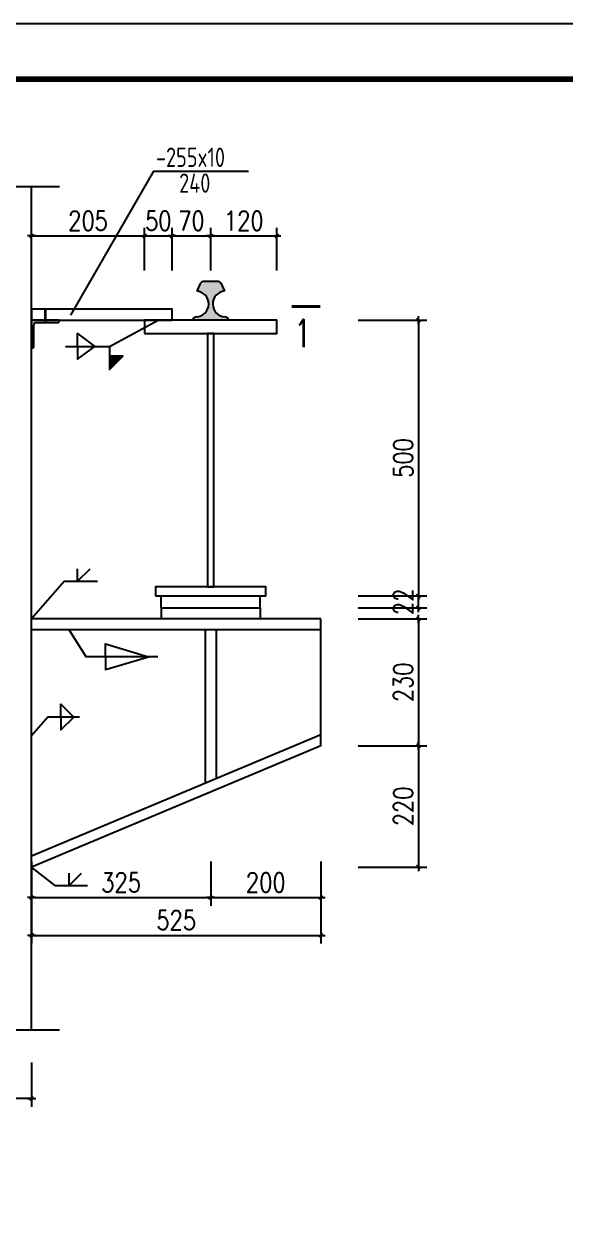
# Model space of a CAD drawing. Extents: x 69728788 to 150163257, y 20675998 to 43663798.
# Drawn here: x 75090266 to 75100083, y 20739602 to 20761368 of the extents above; entities that cross this region are included whole.
import ezdxf
from ezdxf.enums import TextEntityAlignment as Align

# ---------------------------------------------------------------- set-up
doc = ezdxf.new("R2010")
doc.units = 0
doc.header["$LTSCALE"] = 1000
doc.header["$MEASUREMENT"] = 0
doc.layers.get('0').update_dxf_attribs({"linetype": 'CONTINUOUS'})
doc.layers.get('DEFPOINTS').update_dxf_attribs({"linetype": 'CONTINUOUS'})
for name, color, linetype in [('1-TO', 3, 'CONTINUOUS'), ('AD', 3, 'CONTINUOUS'), ('AXIS', 3, 'CONTINUOUS'), ('PUB_DIM', 3, 'CONTINUOUS'), ('PUB_TEXT', 7, 'CONTINUOUS'), ('PUB_TITLE', 4, 'CONTINUOUS'), ('S', 2, 'CONTINUOUS')]:
    doc.layers.add(name, color=color, linetype=linetype)
doc.styles.add('DIM_FONT', font='SIMPLEX.shx', dxfattribs={"width": 0.8})
doc.styles.add('TSSD_Rein', font='atssdeng.shx', dxfattribs={"width": 0.7, "bigfont": 'atssdchn.shx'})
doc.dimstyles.new('AXIS-BZ-JD', dxfattribs={"dimtxt": 350, "dimasz": 0.5, "dimexe": 150, "dimexo": 100, "dimgap": 100, "dimtad": 1, "dimdec": 0, "dimlfac": 0.1, "dimzin": 0, "dimdsep": 46, "dimtxsty": 'DIM_FONT', "dimblk1": '_DIMX', "dimblk2": '_DIMX', "dimsah": 1, "dimcen": 0.09, "dimclrt": 3, "dimadec": 0, "dimazin": 0, "dimtfac": 1, "dimtdec": 0, "dimtix": 1, "dimtmove": 2, "dimatfit": 3, "dimldrblk": '_DIMX', "dimfxl": 1, "dimtolj": 1, "dimtzin": 0, "dimarcsym": 0})

# ---------------------------------------------------------------- blocks, each defined once
blk = doc.blocks.new('_DIMX')
blk.add_line((-150, 0), (150, 0))
at = {"const_width": 50}
blk.add_lwpolyline([(-70, -70), (70, 70)], dxfattribs=at)
blk = doc.blocks.new('*D7907')
at = {"layer": 'AXIS', "color": 0, "lineweight": -2}
for p, q in [((75096328.47636892, 20748276.40720481), (75097572.81089725, 20748276.40720481)), ((75097422.81089725, 20748275.90720481), (75097422.81089725, 20746076.90720481)), ((75096328.47636892, 20746076.40720481), (75097572.81089725, 20746076.40720481))]:
    blk.add_line(p, q, dxfattribs=at)
at = {"layer": 'DEFPOINTS', "color": 0}
for p in [(75096228.47636892, 20748276.40720481), (75096228.47636892, 20746076.40720481), (75097422.81089725, 20746076.40720481)]:
    blk.add_point(p, dxfattribs=at)
at = {"layer": 'AXIS', "color": 0, "lineweight": -2, "xscale": 0.5, "yscale": 0.5, "zscale": 0.5}
for p, rotation in [((75097422.81089725, 20748276.40720481), 90), ((75097422.81089725, 20746076.40720481), 270)]:
    blk.add_blockref('_DIMX', p, dxfattribs=dict(at, rotation=rotation))
at = {"layer": 'AXIS', "color": 3, "insert": (75097147.81089725, 20747176.40720482), "char_height": 350, "attachment_point": 5, "rotation": 90, "style": 'DIM_FONT'}
blk.add_mtext('\\A1;220', dxfattribs=at)
blk = doc.blocks.new('*D7908')
at = {"layer": 'AXIS', "color": 0, "lineweight": -2}
for p, q in [((75096328.47636892, 20750576.40720481), (75097572.81089725, 20750576.40720481)), ((75097422.81089725, 20750575.90720481), (75097422.81089725, 20748276.90720481)), ((75096328.47636892, 20748276.40720481), (75097572.81089725, 20748276.40720481))]:
    blk.add_line(p, q, dxfattribs=at)
at = {"layer": 'DEFPOINTS', "color": 0}
for p in [(75096228.47636892, 20750576.40720481), (75096228.47636892, 20748276.40720481), (75097422.81089725, 20748276.40720481)]:
    blk.add_point(p, dxfattribs=at)
at = {"layer": 'AXIS', "color": 0, "lineweight": -2, "xscale": 0.5, "yscale": 0.5, "zscale": 0.5}
for p, rotation in [((75097422.81089725, 20750576.40720481), 90), ((75097422.81089725, 20748276.40720481), 270)]:
    blk.add_blockref('_DIMX', p, dxfattribs=dict(at, rotation=rotation))
at = {"layer": 'AXIS', "color": 3, "insert": (75097147.81089725, 20749426.40720482), "char_height": 350, "attachment_point": 5, "rotation": 90, "style": 'DIM_FONT'}
blk.add_mtext('\\A1;230', dxfattribs=at)
blk = doc.blocks.new('*D7909')
at = {"layer": 'AXIS', "color": 0, "lineweight": -2}
for p, q in [((75096328.47636892, 20755996.40720481), (75097572.81089725, 20755996.40720481)), ((75097422.81089725, 20755995.90720481), (75097422.81089725, 20750996.90720481)), ((75096328.47636892, 20750996.40720481), (75097572.81089725, 20750996.40720481))]:
    blk.add_line(p, q, dxfattribs=at)
at = {"layer": 'DEFPOINTS', "color": 0}
for p in [(75096228.47636892, 20755996.40720481), (75096228.47636892, 20750996.40720481), (75097422.81089725, 20750996.40720481)]:
    blk.add_point(p, dxfattribs=at)
at = {"layer": 'AXIS', "color": 0, "lineweight": -2, "xscale": 0.5, "yscale": 0.5, "zscale": 0.5}
for p, rotation in [((75097422.81089725, 20755996.40720481), 90), ((75097422.81089725, 20750996.40720481), 270)]:
    blk.add_blockref('_DIMX', p, dxfattribs=dict(at, rotation=rotation))
at = {"layer": 'AXIS', "color": 3, "insert": (75097147.81089725, 20753496.40720482), "char_height": 350, "attachment_point": 5, "rotation": 90, "style": 'DIM_FONT'}
blk.add_mtext('\\A1;500', dxfattribs=at)
blk = doc.blocks.new('*D7910')
at = {"layer": 'AXIS', "color": 0, "lineweight": -2}
for p, q in [((75090403.6313813, 20745603.2973044), (75090403.6313813, 20744687.09357543)), ((75095653.6313813, 20745603.2973044), (75095653.6313813, 20744687.09357543)), ((75090404.1313813, 20744837.09357543), (75095653.1313813, 20744837.09357543))]:
    blk.add_line(p, q, dxfattribs=at)
at = {"layer": 'DEFPOINTS', "color": 0}
for p in [(75090403.6313813, 20745703.2973044), (75095653.6313813, 20745703.2973044), (75095653.6313813, 20744837.09357543)]:
    blk.add_point(p, dxfattribs=at)
at = {"layer": 'AXIS', "color": 0, "lineweight": -2, "xscale": 0.5, "yscale": 0.5, "zscale": 0.5, "rotation": 180}
blk.add_blockref('_DIMX', (75090403.6313813, 20744837.09357543), dxfattribs=at)
at = {"layer": 'AXIS', "color": 0, "lineweight": -2, "xscale": 0.5, "yscale": 0.5, "zscale": 0.5}
blk.add_blockref('_DIMX', (75095653.6313813, 20744837.09357543), dxfattribs=at)
at = {"layer": 'AXIS', "color": 3, "insert": (75093028.6313813, 20745112.09357543), "char_height": 350, "attachment_point": 5, "style": 'DIM_FONT'}
blk.add_mtext('\\A1;525', dxfattribs=at)
blk = doc.blocks.new('*D7911')
at = {"layer": 'AXIS', "color": 0, "lineweight": -2}
for p, q in [((75093653.6313813, 20746176.40720481), (75093653.6313813, 20745372.53868433)), ((75095653.6313813, 20746176.40720481), (75095653.6313813, 20745372.53868433)), ((75093654.1313813, 20745522.53868433), (75095653.1313813, 20745522.53868433))]:
    blk.add_line(p, q, dxfattribs=at)
at = {"layer": 'DEFPOINTS', "color": 0}
for p in [(75093653.6313813, 20746276.40720481), (75095653.6313813, 20746276.40720481), (75095653.6313813, 20745522.53868433)]:
    blk.add_point(p, dxfattribs=at)
at = {"layer": 'AXIS', "color": 0, "lineweight": -2, "xscale": 0.5, "yscale": 0.5, "zscale": 0.5, "rotation": 180}
blk.add_blockref('_DIMX', (75093653.6313813, 20745522.53868433), dxfattribs=at)
at = {"layer": 'AXIS', "color": 0, "lineweight": -2, "xscale": 0.5, "yscale": 0.5, "zscale": 0.5}
blk.add_blockref('_DIMX', (75095653.6313813, 20745522.53868433), dxfattribs=at)
at = {"layer": 'AXIS', "color": 3, "insert": (75094653.6313813, 20745797.53868433), "char_height": 350, "attachment_point": 5, "style": 'DIM_FONT'}
blk.add_mtext('\\A1;200', dxfattribs=at)
blk = doc.blocks.new('*D7912')
at = {"layer": 'AXIS', "color": 0, "lineweight": -2}
for p, q in [((75090403.6313813, 20746176.40720481), (75090403.6313813, 20745372.53868433)), ((75093653.6313813, 20746176.40720481), (75093653.6313813, 20745372.53868433)), ((75090404.1313813, 20745522.53868433), (75093653.1313813, 20745522.53868433))]:
    blk.add_line(p, q, dxfattribs=at)
at = {"layer": 'DEFPOINTS', "color": 0}
for p in [(75090403.6313813, 20746276.40720481), (75093653.6313813, 20746276.40720481), (75093653.6313813, 20745522.53868433)]:
    blk.add_point(p, dxfattribs=at)
at = {"layer": 'AXIS', "color": 0, "lineweight": -2, "xscale": 0.5, "yscale": 0.5, "zscale": 0.5, "rotation": 180}
blk.add_blockref('_DIMX', (75090403.6313813, 20745522.53868433), dxfattribs=at)
at = {"layer": 'AXIS', "color": 0, "lineweight": -2, "xscale": 0.5, "yscale": 0.5, "zscale": 0.5}
blk.add_blockref('_DIMX', (75093653.6313813, 20745522.53868433), dxfattribs=at)
at = {"layer": 'AXIS', "color": 3, "insert": (75092028.6313813, 20745797.53868433), "char_height": 350, "attachment_point": 5, "style": 'DIM_FONT'}
blk.add_mtext('\\A1;325', dxfattribs=at)
blk = doc.blocks.new('*D7913')
at = {"layer": 'AXIS', "color": 0, "lineweight": -2}
for p, q in [((75093653.6313813, 20756894.27095244), (75093653.6313813, 20757673.69375566)), ((75094853.6313813, 20756894.27095244), (75094853.6313813, 20757673.69375566)), ((75093654.1313813, 20757523.69375566), (75094853.1313813, 20757523.69375566))]:
    blk.add_line(p, q, dxfattribs=at)
at = {"layer": 'DEFPOINTS', "color": 0}
for p in [(75094853.6313813, 20757523.69375566), (75093653.6313813, 20756794.27095244), (75094853.6313813, 20756794.27095244)]:
    blk.add_point(p, dxfattribs=at)
at = {"layer": 'AXIS', "color": 0, "lineweight": -2, "xscale": 0.5, "yscale": 0.5, "zscale": 0.5, "rotation": 180}
blk.add_blockref('_DIMX', (75093653.6313813, 20757523.69375566), dxfattribs=at)
at = {"layer": 'AXIS', "color": 0, "lineweight": -2, "xscale": 0.5, "yscale": 0.5, "zscale": 0.5}
blk.add_blockref('_DIMX', (75094853.6313813, 20757523.69375566), dxfattribs=at)
at = {"layer": 'AXIS', "color": 3, "insert": (75094253.6313813, 20757798.69375566), "char_height": 350, "attachment_point": 5, "style": 'DIM_FONT'}
blk.add_mtext('\\A1;120', dxfattribs=at)
blk = doc.blocks.new('*D7914')
at = {"layer": 'AXIS', "color": 0, "lineweight": -2}
for p, q in [((75092953.6313813, 20756894.27095244), (75092953.6313813, 20757673.69375566)), ((75093653.6313813, 20756894.27095244), (75093653.6313813, 20757673.69375566)), ((75092954.1313813, 20757523.69375566), (75093653.1313813, 20757523.69375566))]:
    blk.add_line(p, q, dxfattribs=at)
at = {"layer": 'DEFPOINTS', "color": 0}
for p in [(75093653.6313813, 20757523.69375566), (75092953.6313813, 20756794.27095244), (75093653.6313813, 20756794.27095244)]:
    blk.add_point(p, dxfattribs=at)
at = {"layer": 'AXIS', "color": 0, "lineweight": -2, "xscale": 0.5, "yscale": 0.5, "zscale": 0.5, "rotation": 180}
blk.add_blockref('_DIMX', (75092953.6313813, 20757523.69375566), dxfattribs=at)
at = {"layer": 'AXIS', "color": 0, "lineweight": -2, "xscale": 0.5, "yscale": 0.5, "zscale": 0.5}
blk.add_blockref('_DIMX', (75093653.6313813, 20757523.69375566), dxfattribs=at)
at = {"layer": 'AXIS', "color": 3, "insert": (75093303.6313813, 20757798.69375566), "char_height": 350, "attachment_point": 5, "style": 'DIM_FONT'}
blk.add_mtext('\\A1;70', dxfattribs=at)
blk = doc.blocks.new('*D7915')
at = {"layer": 'AXIS', "color": 0, "lineweight": -2}
for p, q in [((75092453.6313813, 20756894.27095244), (75092453.6313813, 20757673.69375566)), ((75092953.6313813, 20756894.27095244), (75092953.6313813, 20757673.69375566)), ((75092453.1313813, 20757523.69375566), (75092452.6313813, 20757523.69375566)), ((75092453.6313813, 20757523.69375566), (75092953.6313813, 20757523.69375566)), ((75092954.1313813, 20757523.69375566), (75092954.6313813, 20757523.69375566))]:
    blk.add_line(p, q, dxfattribs=at)
at = {"layer": 'DEFPOINTS', "color": 0}
for p in [(75092953.6313813, 20757523.69375566), (75092453.6313813, 20756794.27095244), (75092953.6313813, 20756794.27095244)]:
    blk.add_point(p, dxfattribs=at)
at = {"layer": 'AXIS', "color": 0, "lineweight": -2, "xscale": 0.5, "yscale": 0.5, "zscale": 0.5}
blk.add_blockref('_DIMX', (75092453.6313813, 20757523.69375566), dxfattribs=at)
at = {"layer": 'AXIS', "color": 0, "lineweight": -2, "xscale": 0.5, "yscale": 0.5, "zscale": 0.5, "rotation": 180}
blk.add_blockref('_DIMX', (75092953.6313813, 20757523.69375566), dxfattribs=at)
at = {"layer": 'AXIS', "color": 3, "insert": (75092703.6313813, 20757798.69375566), "char_height": 350, "attachment_point": 5, "style": 'DIM_FONT'}
blk.add_mtext('\\A1;50', dxfattribs=at)
blk = doc.blocks.new('*D7916')
at = {"layer": 'AXIS', "color": 0, "lineweight": -2}
for p, q in [((75090403.6313813, 20756894.27095244), (75090403.6313813, 20757673.69375566)), ((75092453.6313813, 20756894.27095244), (75092453.6313813, 20757673.69375566)), ((75090404.1313813, 20757523.69375566), (75092453.1313813, 20757523.69375566))]:
    blk.add_line(p, q, dxfattribs=at)
at = {"layer": 'DEFPOINTS', "color": 0}
for p in [(75092453.6313813, 20757523.69375566), (75090403.6313813, 20756794.27095244), (75092453.6313813, 20756794.27095244)]:
    blk.add_point(p, dxfattribs=at)
at = {"layer": 'AXIS', "color": 0, "lineweight": -2, "xscale": 0.5, "yscale": 0.5, "zscale": 0.5, "rotation": 180}
blk.add_blockref('_DIMX', (75090403.6313813, 20757523.69375566), dxfattribs=at)
at = {"layer": 'AXIS', "color": 0, "lineweight": -2, "xscale": 0.5, "yscale": 0.5, "zscale": 0.5}
blk.add_blockref('_DIMX', (75092453.6313813, 20757523.69375566), dxfattribs=at)
at = {"layer": 'AXIS', "color": 3, "insert": (75091428.6313813, 20757798.69375566), "char_height": 350, "attachment_point": 5, "style": 'DIM_FONT'}
blk.add_mtext('\\A1;205', dxfattribs=at)
blk = doc.blocks.new('*D7917')
at = {"layer": 'AXIS', "color": 0, "lineweight": -2}
for p, q in [((75096328.47636892, 20750996.40720481), (75097572.81089725, 20750996.40720481)), ((75097422.81089725, 20750996.90720481), (75097422.81089725, 20750997.40720481)), ((75097422.81089725, 20750776.40720481), (75097422.81089725, 20750996.40720481)), ((75096328.47636892, 20750776.40720481), (75097572.81089725, 20750776.40720481)), ((75097422.81089725, 20750775.90720481), (75097422.81089725, 20750775.40720481))]:
    blk.add_line(p, q, dxfattribs=at)
at = {"layer": 'DEFPOINTS', "color": 0}
for p in [(75096228.47636892, 20750996.40720481), (75097422.81089725, 20750996.40720481), (75096228.47636892, 20750776.40720481)]:
    blk.add_point(p, dxfattribs=at)
at = {"layer": 'AXIS', "color": 0, "lineweight": -2, "xscale": 0.5, "yscale": 0.5, "zscale": 0.5}
for p, rotation in [((75097422.81089725, 20750996.40720481), 270), ((75097422.81089725, 20750776.40720481), 90)]:
    blk.add_blockref('_DIMX', p, dxfattribs=dict(at, rotation=rotation))
at = {"layer": 'AXIS', "color": 3, "insert": (75097147.81089725, 20750886.40720482), "char_height": 350, "attachment_point": 5, "rotation": 90, "style": 'DIM_FONT'}
blk.add_mtext('\\A1;22', dxfattribs=at)
blk = doc.blocks.new('*D7919')
at = {"layer": 'AXIS', "color": 0, "lineweight": -2}
for p, q in [((75086403.6313813, 20742532.16989535), (75086403.6313813, 20741728.30137487)), ((75090403.6313813, 20742532.16989535), (75090403.6313813, 20741728.30137487)), ((75090403.1313813, 20741878.30137487), (75086404.1313813, 20741878.30137487))]:
    blk.add_line(p, q, dxfattribs=at)
at = {"layer": 'DEFPOINTS', "color": 0}
for p in [(75086403.6313813, 20742632.16989535), (75090403.6313813, 20742632.16989535), (75086403.6313813, 20741878.30137487)]:
    blk.add_point(p, dxfattribs=at)
at = {"layer": 'AXIS', "color": 0, "lineweight": -2, "xscale": 0.5, "yscale": 0.5, "zscale": 0.5, "rotation": 180}
blk.add_blockref('_DIMX', (75086403.6313813, 20741878.30137487), dxfattribs=at)
at = {"layer": 'AXIS', "color": 0, "lineweight": -2, "xscale": 0.5, "yscale": 0.5, "zscale": 0.5}
blk.add_blockref('_DIMX', (75090403.6313813, 20741878.30137487), dxfattribs=at)
at = {"layer": 'AXIS', "color": 3, "insert": (75088403.6313813, 20742153.30137487), "char_height": 350, "attachment_point": 5, "style": 'DIM_FONT'}
blk.add_mtext('\\A1;400', dxfattribs=at)

msp = doc.modelspace()

# ---------------------------------------------------------------- hatches: boundary and pattern name
at = {"layer": 'AD'}
h = msp.add_hatch(color=256, dxfattribs=at)
edge = h.paths.add_edge_path()
edge.add_ellipse((75093925.50552225, 20756289.97909964), major_axis=(166.4569221049125, 166.4569221049125), ratio=0.9999999999968987, start_angle=49.910871716136114, end_angle=223.6353504180226, ccw=False)
edge.add_line((75093905.35339311, 20756524.52057897), (75093844.09847917, 20756662.00427358))
edge.add_ellipse((75093790.79933073, 20756638.2572048), major_axis=(-41.25968068195007, 41.25968068195007), ratio=0.9999999999981506, start_angle=249.0150334845456, end_angle=315.0000000006329)
edge.add_line((75093790.79933073, 20756696.60720481), (75093653.6313813, 20756696.60720481))
edge.add_line((75093653.6313813, 20756696.60720481), (75093516.46343188, 20756696.60720481))
edge.add_ellipse((75093516.46343188, 20756638.25720481), major_axis=(-41.25968068086726, 41.25968068086726), ratio=0.9999999999969644, start_angle=-44.99999999985835, end_angle=20.98496651648669)
edge.add_line((75093463.16428344, 20756662.00427358), (75093401.9093695, 20756524.52057897))
edge.add_ellipse((75093381.75724034, 20756289.97909964), major_axis=(166.4569221052644, 166.4569221052644), ratio=0.9999999999960867, start_angle=226.3646495816379, end_angle=400.08912828370217, ccw=False)
edge.add_ellipse((75093391.0563813, 20755996.40720481), major_axis=(41.25968068180472, 41.25968068180471), ratio=0.999999999997602, start_angle=48.62857241695774, end_angle=134.999999999817)
edge.add_line((75093332.7063813, 20755996.40720481), (75093974.55638131, 20755996.40720481))
edge.add_ellipse((75093916.2063813, 20755996.4072048), major_axis=(-41.25968068254841, 41.25968068254841), ratio=0.9999999999983267, start_angle=225.0000000008481, end_angle=311.3714275858732)
h = msp.add_hatch(color=256, dxfattribs=at)
edge = h.paths.add_edge_path()
edge.add_ellipse((75093925.50552225, 20756289.97909964), major_axis=(-166.4569221047524, 166.4569221047524), ratio=0.9999999999986043, start_angle=-40.089128283990874, end_angle=133.6353504178933, ccw=False)
edge.add_line((75093905.35339311, 20756524.52057897), (75093844.09847917, 20756662.00427358))
edge.add_ellipse((75093790.79933073, 20756638.2572048), major_axis=(41.25968068189817, 41.25968068189816), ratio=0.9999999999986611, start_angle=339.015033484531, end_angle=405.0000000007242)
edge.add_line((75093790.79933073, 20756696.60720481), (75093653.6313813, 20756696.60720481))
edge.add_line((75093653.6313813, 20756696.60720481), (75093516.46343188, 20756696.60720481))
edge.add_ellipse((75093516.46343188, 20756638.25720481), major_axis=(41.25968068089574, 41.25968068089572), ratio=0.9999999999978806, start_angle=45.00000000028934, end_angle=110.9849665163879)
edge.add_line((75093463.16428344, 20756662.00427358), (75093401.9093695, 20756524.52057897))
edge.add_ellipse((75093381.75724034, 20756289.97909964), major_axis=(-166.4569221049668, 166.4569221049667), ratio=0.9999999999994001, start_angle=136.3646495815088, end_angle=310.0891282835724, ccw=False)
edge.add_ellipse((75093391.0563813, 20755996.40720481), major_axis=(41.25968068182713, 41.25968068182713), ratio=0.9999999999984494, start_angle=48.62857241693366, end_angle=134.9999999998413)
edge.add_line((75093332.7063813, 20755996.40720481), (75093974.55638131, 20755996.40720481))
edge.add_ellipse((75093916.2063813, 20755996.4072048), major_axis=(41.25968068248188, 41.25968068248188), ratio=0.9999999999994215, start_angle=315.0000000007836, end_angle=401.3714275859372)
at = {"layer": 'PUB_TEXT'}
msp.add_hatch(color=256, dxfattribs=at).paths.add_polyline_path([(75091815.49820277, 20755342.60031393), (75091815.49820277, 20755100.20683159), (75092057.8916851, 20755342.60031393)])
msp.add_hatch(color=256, dxfattribs=at).paths.add_polyline_path([(75091815.49820277, 20755342.60031393), (75091815.49820277, 20755100.20683159), (75092057.8916851, 20755342.60031393)])

# ---------------------------------------------------------------- linework, layer by layer
at = {"layer": '1-TO'}
for p, q in [((75090403.6313813, 20743124.42151789), (75090403.6313813, 20758422.85688255)), ((75092757.72478166, 20750776.40720481), (75092757.72478166, 20750996.40720481)), ((75094549.53798093, 20750776.40720481), (75094549.53798093, 20750996.40720481)), ((75092757.72478166, 20750776.40720481), (75094549.53798093, 20750776.40720481)), ((75095653.6313813, 20750576.40720481), (75090403.6313813, 20750576.40720481)), ((75095653.6313813, 20748276.40720481), (75095653.6313813, 20750576.40720481)), ((75095653.6313813, 20750376.40720481), (75090403.6313813, 20750376.40720481)), ((75093553.6313813, 20750376.40720481), (75093553.6313813, 20747596.4072048)), ((75093753.6313813, 20750376.40720481), (75093753.6313813, 20747680.21672862)), ((75095653.6313813, 20748476.40720481), (75090403.6313813, 20746276.40720481)), ((75095653.6313813, 20748276.40720481), (75090403.6313813, 20746076.40720481))]:
    msp.add_line(p, q, dxfattribs=at)
for points in [[(75090403.6313813, 20755996.40720481), (75092953.6313813, 20755996.40720481), (75092953.6313813, 20756196.40720481), (75090403.6313813, 20756196.40720481)], [(75090403.6313813, 20755996.40720481), (75092953.6313813, 20755996.40720481), (75092953.6313813, 20756196.40720481), (75090403.6313813, 20756196.40720481)], [(75092453.6313813, 20755756.40720481), (75094853.6313813, 20755756.40720481), (75094853.6313813, 20755996.40720481), (75092453.6313813, 20755996.40720481)], [(75092453.6313813, 20755756.40720481), (75094853.6313813, 20755756.40720481), (75094853.6313813, 20755996.40720481), (75092453.6313813, 20755996.40720481)], [(75093713.6313813, 20751156.40720481), (75093713.6313813, 20755756.40720481), (75093593.6313813, 20755756.40720481), (75093593.6313813, 20751156.40720481)], [(75093713.6313813, 20751156.40720481), (75093713.6313813, 20755756.40720481), (75093593.6313813, 20755756.40720481), (75093593.6313813, 20751156.40720481)], [(75092653.6313813, 20750996.40720481), (75094653.6313813, 20750996.40720481), (75094653.6313813, 20751156.40720481), (75092653.6313813, 20751156.40720481)], [(75092653.6313813, 20750996.40720481), (75094653.6313813, 20750996.40720481), (75094653.6313813, 20751156.40720481), (75092653.6313813, 20751156.40720481)]]:
    msp.add_lwpolyline(points, close=True, dxfattribs=at)
at = {"layer": 'AD'}
for p, q in [((75093463.16428344, 20756662.00427358), (75093401.9093695, 20756524.52057897)), ((75093790.79933073, 20756696.60720481), (75093516.46343188, 20756696.60720481)), ((75093844.09847917, 20756662.00427358), (75093905.35339311, 20756524.52057897)), ((75093974.5563813, 20755996.40720481), (75093332.7063813, 20755996.40720481))]:
    msp.add_line(p, q, dxfattribs=at)
for points in [[(75085841.36701828, 20758422.85688255), (75088551.96212281, 20758422.85688255), (75088551.96212281, 20758668.10166658), (75087487.316078, 20758231.00529351), (75087487.316078, 20758422.85688255), (75090913.3745236, 20758422.85688255)], [(75085841.36701828, 20758422.85688255), (75088551.96212281, 20758422.85688255), (75088551.96212281, 20758668.10166658), (75087487.316078, 20758231.00529351), (75087487.316078, 20758422.85688255), (75090913.3745236, 20758422.85688255)], [(75085841.36701828, 20743124.42151789), (75088413.2822731, 20743124.42151789), (75088413.2822731, 20742879.17673386), (75088598.6362283, 20743316.27310692), (75088598.6362283, 20743124.42151789), (75090913.3745236, 20743124.42151789)], [(75085841.36701828, 20743124.42151789), (75088413.2822731, 20743124.42151789), (75088413.2822731, 20742879.17673386), (75088598.6362283, 20743316.27310692), (75088598.6362283, 20743124.42151789), (75090913.3745236, 20743124.42151789)]]:
    msp.add_lwpolyline(points, dxfattribs=at)
for centre, radius, start, end in [((75093516.46343188, 20756638.2572048), 58.35000000000122, 90, 155.9849666427284), ((75093790.79933073, 20756638.2572048), 58.35000000000122, 24.01503335727157, 90), ((75093381.75724034, 20756289.97909964), 235.4056367916692, 272.2639430083892, 85.0891280720911), ((75093925.50552225, 20756289.97909964), 235.4056367916692, 94.91087192790891, 267.736056989942), ((75093391.0563813, 20755996.40720481), 58.35000000000122, 90, 180), ((75093916.2063813, 20755996.40720481), 58.35000000000122, 0, 90)]:
    msp.add_arc(centre, radius, start, end, dxfattribs=at)
at = {"layer": 'AXIS'}
for p, q in [((75092757.72478166, 20750776.40720481), (75092757.72478166, 20750576.40720481)), ((75094549.53798093, 20750776.40720481), (75094549.53798093, 20750576.40720481))]:
    msp.add_line(p, q, dxfattribs=at)
at = {"layer": 'AXIS', "const_width": 50}
msp.add_lwpolyline([(75090654.70256938, 20755956.40720481), (75090654.70256938, 20756196.40720481)], dxfattribs=at)
msp.add_lwpolyline([(75090654.70256938, 20755956.40720481), (75090654.70256938, 20756196.40720481)], dxfattribs=at)
at = {"layer": 'PUB_DIM', "const_width": 50}
msp.add_lwpolyline([(75095125.16119777, 20756244.90331037), (75095640.76348576, 20756244.90331037)], dxfattribs=at)
msp.add_lwpolyline([(75095125.16119777, 20756244.90331037), (75095640.76348576, 20756244.90331037)], dxfattribs=at)
at = {"layer": 'PUB_TEXT'}
for points in [[(75091116.11765131, 20756087.20013718), (75092621.83796872, 20758701.91148253), (75094340.93768983, 20758701.91148253)], [(75091021.55560586, 20755520.22627435), (75091815.49820277, 20755520.22627435), (75092703.6313813, 20755996.40720481)], [(75091021.55560586, 20755520.22627435), (75091815.49820277, 20755520.22627435), (75092703.6313813, 20755996.40720481)], [(75091237.14807998, 20755520.22627435), (75091237.14807998, 20755752.88828677), (75091554.48606755, 20755520.22627435)], [(75091237.14807998, 20755520.22627435), (75091237.14807998, 20755287.56426193), (75091554.48606755, 20755520.22627435)], [(75091237.14807998, 20755520.22627435), (75091237.14807998, 20755287.56426193), (75091554.48606755, 20755520.22627435)], [(75091815.49820277, 20755520.22627435), (75091815.49820277, 20755100.20683159), (75092057.8916851, 20755342.60031393), (75091815.49820277, 20755342.60031393)], [(75091815.49820277, 20755520.22627435), (75091815.49820277, 20755100.20683159), (75092057.8916851, 20755342.60031393), (75091815.49820277, 20755342.60031393)], [(75091233.15143114, 20751485.63004323), (75091233.15143114, 20751252.96803081), (75091468.38495067, 20751485.63004323)], [(75091233.15143114, 20751485.63004323), (75091233.15143114, 20751252.96803081), (75091468.38495067, 20751485.63004323)], [(75091596.92956695, 20751252.96803081), (75090995.05098224, 20751252.96803081), (75090403.6313813, 20750576.40720481)], [(75091596.92956695, 20751252.96803081), (75090995.05098224, 20751252.96803081), (75090403.6313813, 20750576.40720481)], [(75092522.95149371, 20749890.87045047), (75091393.29832694, 20749890.87045047), (75091083.05251856, 20750376.40720481)], [(75092696.16136806, 20749890.87045047), (75091393.29832694, 20749890.87045047), (75091083.05251856, 20750376.40720481)], [(75091746.04070036, 20749890.87045047), (75091746.04070036, 20750123.53246289), (75092522.95149371, 20749890.87045047)], [(75091746.04070036, 20749890.87045047), (75091746.04070036, 20750123.53246289), (75092522.95149371, 20749890.87045047)], [(75091746.04070036, 20749890.87045047), (75091746.04070036, 20749658.20843805), (75092522.95149371, 20749890.87045047)], [(75091746.04070036, 20749890.87045047), (75091746.04070036, 20749658.20843805), (75092522.95149371, 20749890.87045047)], [(75090937.44163068, 20748796.30002873), (75090937.44163068, 20749028.96204115), (75091170.1036431, 20748796.30002873)], [(75090937.44163068, 20748796.30002873), (75090937.44163068, 20749028.96204115), (75091170.1036431, 20748796.30002873)], [(75091275.23492736, 20748796.30002873), (75090699.34118177, 20748796.30002873), (75090403.6313813, 20748458.01961573)], [(75091275.23492736, 20748796.30002873), (75090699.34118177, 20748796.30002873), (75090403.6313813, 20748458.01961573)], [(75090937.44163068, 20748796.30002873), (75090937.44163068, 20748563.63801631), (75091170.1036431, 20748796.30002873)], [(75090937.44163068, 20748796.30002873), (75090937.44163068, 20748563.63801631), (75091170.1036431, 20748796.30002873)], [(75091416.23602276, 20745733.21663519), (75090840.34227717, 20745733.21663519), (75090403.6313813, 20746076.40720481)], [(75091416.23602276, 20745733.21663519), (75090840.34227717, 20745733.21663519), (75090403.6313813, 20746076.40720481)], [(75091416.23602276, 20745733.21663519), (75090840.34227717, 20745733.21663519), (75090403.6313813, 20746076.40720481)], [(75091416.23602276, 20745733.21663519), (75090840.34227717, 20745733.21663519), (75090403.6313813, 20746076.40720481)], [(75091078.44272608, 20745965.87864761), (75091078.44272608, 20745733.21663519), (75091311.1047385, 20745965.87864761)], [(75091078.44272608, 20745965.87864761), (75091078.44272608, 20745733.21663519), (75091311.1047385, 20745965.87864761)], [(75091078.44272608, 20745965.87864761), (75091078.44272608, 20745733.21663519), (75091311.1047385, 20745965.87864761)], [(75091078.44272608, 20745965.87864761), (75091078.44272608, 20745733.21663519), (75091311.1047385, 20745965.87864761)]]:
    msp.add_lwpolyline(points, dxfattribs=at)
at = {"layer": 'PUB_TITLE'}
msp.add_lwpolyline([(75041785.97378083, 20719368.35862109), (75130985.97378083, 20719368.35862109), (75130985.97378083, 20761368.35862109), (75041785.97378083, 20761368.35862109)], close=True, dxfattribs=at)
at = {"layer": 'PUB_TITLE', "const_width": 100}
msp.add_lwpolyline([(75044285.97378083, 20720368.35862109), (75129985.97378083, 20720368.35862109), (75129985.97378083, 20760368.35862109), (75044285.97378083, 20760368.35862109)], close=True, dxfattribs=at)
at = {"layer": 'S'}
msp.add_lwpolyline([(75090403.6313813, 20755996.40720481), (75090403.6313813, 20755496.40720481), (75090430.29804797, 20755496.40720481, 0.4142135623730951), (75090443.6313813, 20755509.74053814), (75090443.6313813, 20755901.40720481, -0.4142135623730951), (75090498.6313813, 20755956.40720481), (75090890.29804797, 20755956.40720481, 0.4142135623730951), (75090903.6313813, 20755969.74053814), (75090903.6313813, 20755996.40720481)], format="xyb", close=True, dxfattribs=at)
msp.add_lwpolyline([(75090403.6313813, 20755996.40720481), (75090403.6313813, 20755496.40720481), (75090430.29804797, 20755496.40720481, 0.4142135623730951), (75090443.6313813, 20755509.74053814), (75090443.6313813, 20755901.40720481, -0.4142135623730951), (75090498.6313813, 20755956.40720481), (75090890.29804797, 20755956.40720481, 0.4142135623730951), (75090903.6313813, 20755969.74053814), (75090903.6313813, 20755996.40720481)], format="xyb", close=True, dxfattribs=at)

# ---------------------------------------------------------------- texts
at = {"layer": 'PUB_DIM', "style": 'DIM_FONT', "width": 0.7070000000530854}
msp.add_text('1', height=500, dxfattribs=at).set_placement((75095321.51583704, 20755756.42190569), align=Align.MIDDLE)
msp.add_text('1', height=500, dxfattribs=at).set_placement((75095321.51583704, 20755756.42190569), align=Align.MIDDLE)
at = {"layer": 'PUB_TEXT', "style": 'TSSD_Rein', "width": 0.8000000000465661}
for s, p in [('-255x10', (75092661.891095, 20758775.97346552)), ('240', (75093081.78611717, 20758306.69300889))]:
    msp.add_text(s, height=350, dxfattribs=at).set_placement(p)

# ---------------------------------------------------------------- dimensions: what is measured, and where the dimension line sits
at = {"layer": 'AXIS'}
for base, p1, p2, picture, middle in [((75092453.6313813, 20757523.69375566), (75090403.6313813, 20756794.27095244), (75092453.6313813, 20756794.27095244), '*D7916', (75091428.6313813, 20757798.69375566)), ((75092953.6313813, 20757523.69375566), (75092453.6313813, 20756794.27095244), (75092953.6313813, 20756794.27095244), '*D7915', (75092703.6313813, 20757798.69375566)), ((75093653.6313813, 20757523.69375566), (75092953.6313813, 20756794.27095244), (75093653.6313813, 20756794.27095244), '*D7914', (75093303.6313813, 20757798.69375566)), ((75094853.6313813, 20757523.69375566), (75093653.6313813, 20756794.27095244), (75094853.6313813, 20756794.27095244), '*D7913', (75094253.6313813, 20757798.69375566)), ((75093653.6313813, 20745522.53868433), (75090403.6313813, 20746276.40720481), (75093653.6313813, 20746276.40720481), '*D7912', (75092028.6313813, 20745797.53868433)), ((75095653.6313813, 20745522.53868433), (75093653.6313813, 20746276.40720481), (75095653.6313813, 20746276.40720481), '*D7911', (75094653.6313813, 20745797.53868433)), ((75095653.6313813, 20744837.09357543), (75090403.6313813, 20745703.2973044), (75095653.6313813, 20745703.2973044), '*D7910', (75093028.6313813, 20745112.09357543))]:
    dim = msp.add_linear_dim(base=base, p1=p1, p2=p2, dimstyle='AXIS-BZ-JD', dxfattribs=at)
    dim.commit()
    dim.dimension.update_dxf_attribs({"geometry": picture, "text_midpoint": middle})
for base, p1, p2, angle, picture, middle in [((75097422.81089725, 20750996.40720481), (75096228.47636892, 20755996.40720481), (75096228.47636892, 20750996.40720481), 90, '*D7909', (75097147.81089725, 20753496.40720482)), ((75097422.81089725, 20750996.40720481), (75096228.47636892, 20750776.40720481), (75096228.47636892, 20750996.40720481), 270, '*D7917', (75097147.81089725, 20750886.40720482)), ((75097422.81089725, 20748276.40720481), (75096228.47636892, 20750576.40720481), (75096228.47636892, 20748276.40720481), 90, '*D7908', (75097147.81089725, 20749426.40720482)), ((75097422.81089725, 20746076.40720481), (75096228.47636892, 20748276.40720481), (75096228.47636892, 20746076.40720481), 90, '*D7907', (75097147.81089725, 20747176.40720482)), ((75086403.6313813, 20741878.30137487), (75090403.6313813, 20742632.16989535), (75086403.6313813, 20742632.16989535), 180, '*D7919', (75088403.6313813, 20742153.30137487))]:
    dim = msp.add_linear_dim(base=base, p1=p1, p2=p2, angle=angle, dimstyle='AXIS-BZ-JD', dxfattribs=at)
    dim.commit()
    dim.dimension.update_dxf_attribs({"geometry": picture, "text_midpoint": middle})

doc.saveas('drawing.dxf')
